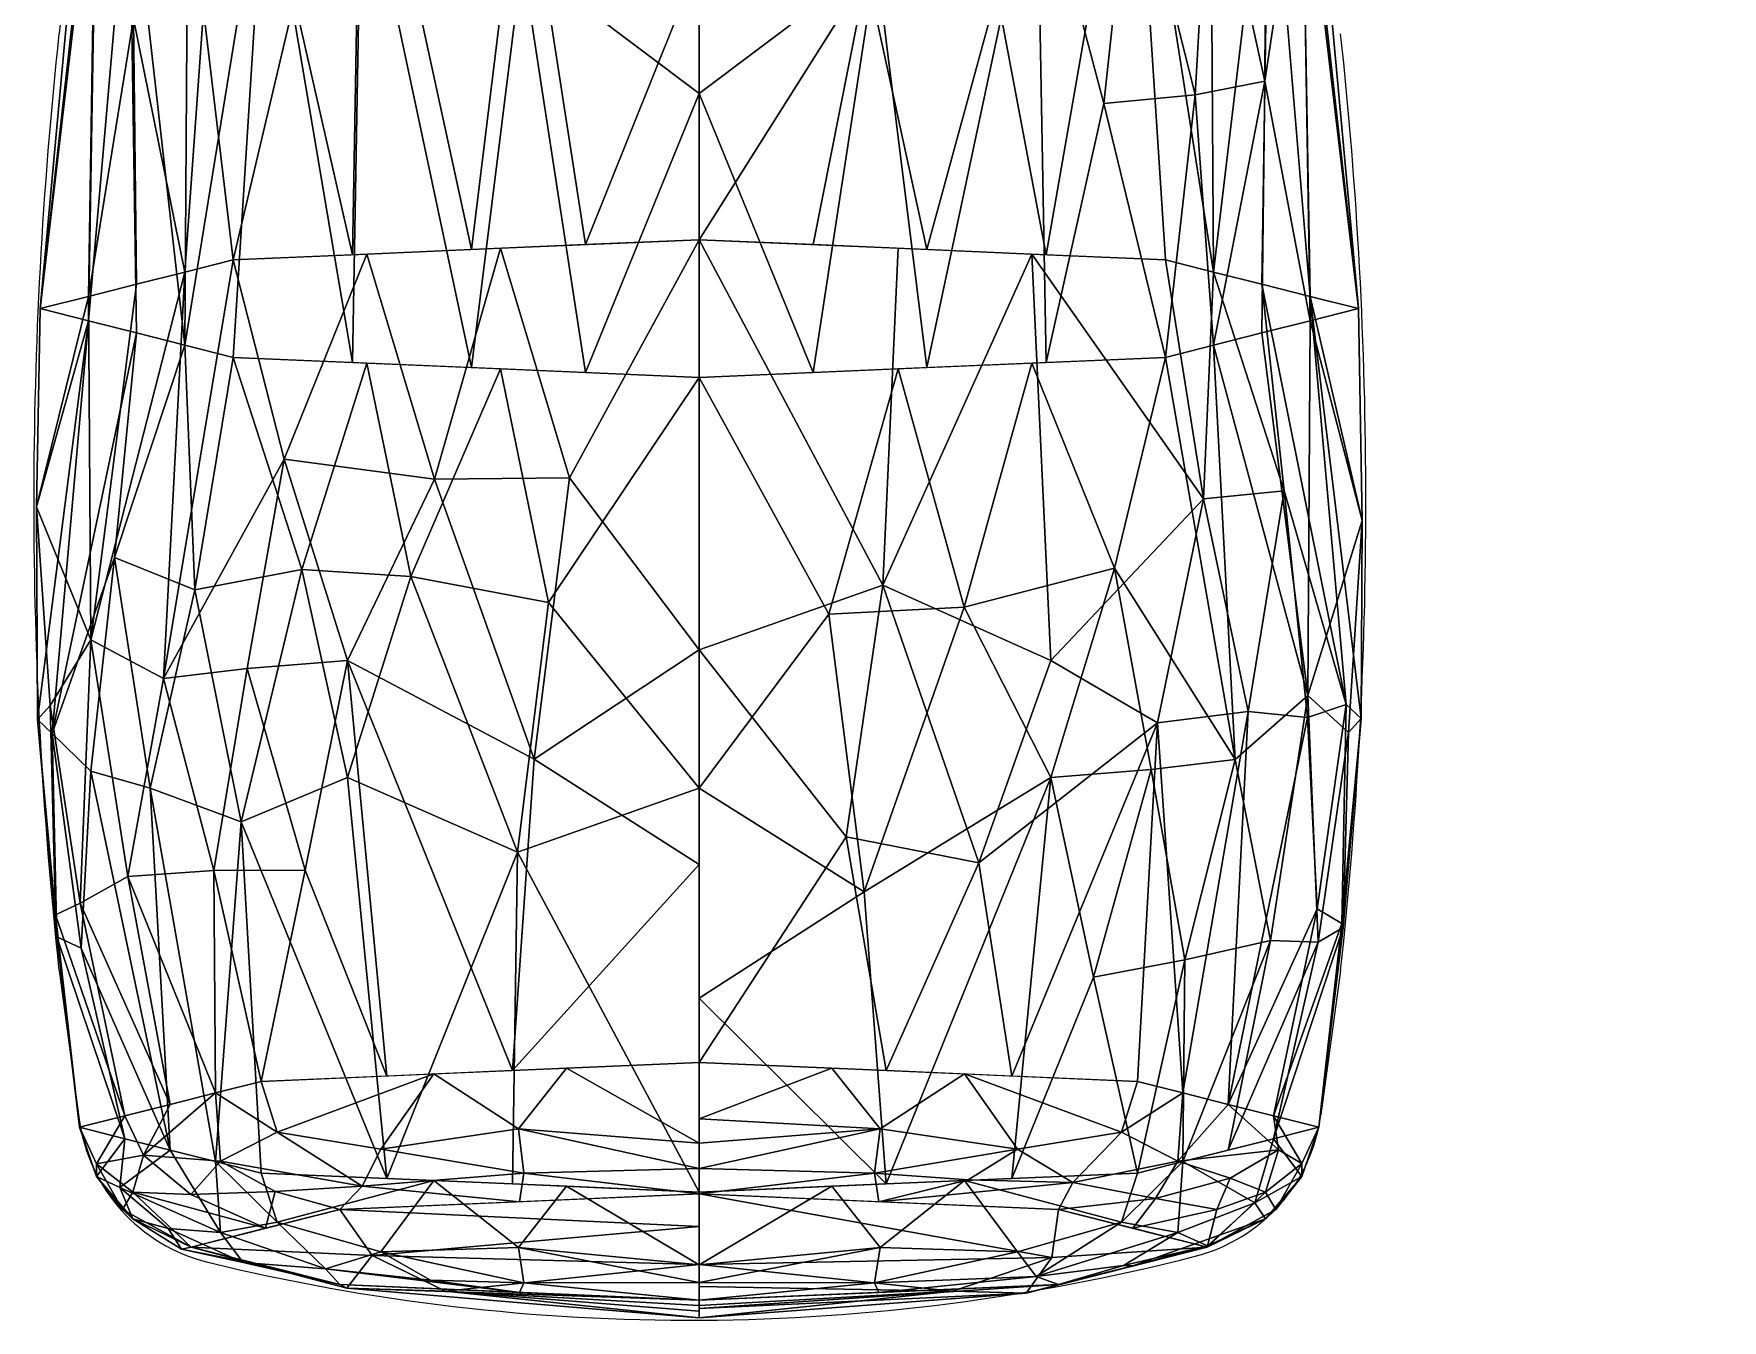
# Model space of a CAD drawing. Extents: x -1 to 643, y -669 to 1.
# Drawn here: x 194.17 to 240, y -669.25 to -634.34 of the extents above; entities that cross this region are included whole.
import ezdxf

# ---------------------------------------------------------------- set-up
doc = ezdxf.new("R2010")
doc.units = 0
for name, color, linetype in [('IQ_204_2D', 7, 'Continuous'), ('IQ_BLACK_3D', 250, 'Continuous'), ('IQ_CON_DRAIN_INT', 7, 'Continuous')]:
    doc.layers.add(name, color=color, linetype=linetype)

# ---------------------------------------------------------------- blocks, each defined once
blk = doc.blocks.new('drain')
at = {"extrusion": (-1, 0, 0)}
blk.add_arc((0, 0), 3, 225, 45, dxfattribs=at)

msp = doc.modelspace()

# ---------------------------------------------------------------- linework, layer by layer
at = {"layer": 'IQ_204_2D', "transparency": 33554582}
for p, q in [((194.857, -659.757), (195.407, -663.799)), ((229.643, -659.757), (229.109, -663.678))]:
    msp.add_line(p, q, dxfattribs=at)
for centre, radius, start, end in [((503.454, -670.543), 310.713, 170.23291, 173.30927), ((312.417, -647.05), 118.245, 173.83058, 186.16942), ((112.083, -647.05), 118.245, 353.83058, 6.16942), ((199.996, -663.175), 4.632, 187.7493, 256.2595), ((224.551, -663.058), 4.6, 284.43, 352.2507), ((211.976, -614.185), 55.065, 256.2595, 284.43)]:
    msp.add_arc(centre, radius, start, end, dxfattribs=at)

# ---------------------------------------------------------------- block references
at = {"layer": 'IQ_CON_DRAIN_INT', "xscale": 25, "yscale": 25, "zscale": 25}
msp.add_blockref('drain', (240, -558.094), dxfattribs=at)

# ---------------------------------------------------------------- meshes
at = {"layer": 'IQ_BLACK_3D', "transparency": 33554687}
mesh = msp.add_polyface(dxfattribs=at)
corners = [(212.234, -615.621, 1144.646), (202.001, -615.178, 1140.43), (197.762, -614.108, 1130.253), (202.001, -613.039, 1120.076), (212.234, -612.596, 1115.86), (212.234, -626.166, 1112.287), (212.234, -639.929, 1109.55), (199.584, -640.477, 1114.761), (194.343, -641.799, 1127.343), (199.584, -643.122, 1139.924), (212.234, -643.67, 1145.135), (212.234, -629.638, 1145.32), (206.055, -640.197, 1112.095), (206.055, -643.402, 1142.59), (207.236, -612.812, 1117.919), (207.236, -615.405, 1142.587), (203.07, -626.454, 1115.029), (203.07, -629.35, 1142.578), (198.366, -626.947, 1119.716), (198.366, -628.857, 1137.89), (196.964, -641.138, 1121.052), (195.869, -628.201, 1125.499), (195.884, -628.664, 1131.939), (196.964, -642.461, 1133.633), (199.882, -613.574, 1125.164), (199.882, -614.643, 1135.342), (209.145, -640.063, 1110.823), (207.43, -628.951, 1112.37), (212.234, -632.366, 1111.054), (209.735, -612.704, 1116.89), (207.754, -620.338, 1114.376), (204.618, -612.925, 1118.998), (202.336, -619.722, 1117.479), (200.479, -626.676, 1117.136), (198.776, -633.706, 1117.172), (204.936, -619.487, 1115.782), (201.248, -633.425, 1114.713), (202.819, -640.337, 1113.428), (196.883, -633.934, 1120.039), (198.274, -640.808, 1117.907), (196.847, -627.437, 1122.505), (198.822, -613.841, 1127.709), (196.615, -621.146, 1127.967), (198.349, -620.362, 1122.3), (200.941, -613.306, 1122.62), (196.675, -621.172, 1131.178), (197.252, -622.137, 1134.276), (197.153, -621.121, 1124.991), (200.941, -614.911, 1137.886), (200.131, -622.102, 1139.401), (200.464, -629.301, 1140.468), (202.819, -643.262, 1141.257), (198.822, -614.376, 1132.797), (196.765, -629.432, 1135.006), (195.612, -628.02, 1128.762), (198.546, -621.414, 1136.99), (209.145, -643.536, 1143.863), (207.43, -632.344, 1144.66), (212.234, -635.959, 1145.237), (209.735, -615.513, 1143.616), (207.754, -623.503, 1144.488), (204.618, -615.291, 1141.508), (195.654, -641.469, 1124.197), (198.274, -642.791, 1136.779), (195.654, -642.13, 1130.488), (202.358, -622.257, 1141.599), (204.932, -622.562, 1143.3)]
mesh.append_faces([[corners[k] for k in face] for face in [(26, 28, 6)]], dxfattribs={"vtx0": -1})
mesh.append_faces([[corners[k] for k in face] for face in [(12, 27, 26), (11, 57, 58), (51, 50, 9), (5, 30, 4), (14, 35, 31), (37, 16, 12), (52, 46, 25), (13, 17, 51), (25, 55, 48), (1, 65, 61)]], dxfattribs={"vtx0": -1, "vtx1": -1})
mesh.append_faces([[corners[k] for k in face] for face in [(16, 37, 36), (2, 42, 45), (42, 47, 21), (34, 33, 36), (18, 44, 33), (66, 57, 60), (18, 34, 38), (19, 55, 53), (17, 65, 50), (16, 32, 35), (42, 54, 45), (33, 34, 18), (21, 40, 38), (40, 18, 38), (53, 22, 64), (8, 22, 54), (49, 55, 19), (44, 18, 43), (27, 28, 26), (12, 16, 27), (30, 5, 27), (27, 16, 35), (35, 32, 31), (30, 35, 14), (33, 32, 16), (36, 33, 16), (46, 45, 22), (39, 38, 34), (35, 30, 27), (34, 36, 7), (43, 18, 40), (24, 43, 47), (54, 42, 21), (47, 43, 40), (33, 44, 32), (46, 52, 45), (53, 46, 22), (48, 55, 49), (21, 47, 40), (41, 47, 42), (50, 49, 19), (46, 55, 25), (50, 65, 49), (53, 63, 19), (50, 51, 17), (54, 21, 8), (45, 54, 22), (55, 46, 53), (17, 13, 57), (56, 58, 57), (65, 1, 49), (11, 60, 57), (65, 17, 66), (38, 62, 21), (63, 50, 19), (17, 57, 66), (15, 66, 60), (61, 65, 66)]], dxfattribs={"vtx0": -1, "vtx1": -1, "vtx2": -1})
mesh.append_faces([[corners[k] for k in face] for face in [(49, 1, 48), (60, 11, 0), (50, 63, 9), (30, 29, 4), (32, 3, 31), (38, 39, 20), (38, 20, 62), (34, 7, 39), (42, 2, 41), (47, 41, 24), (32, 44, 3), (43, 24, 44), (53, 23, 63), (66, 15, 61), (60, 59, 15), (22, 8, 64)]], dxfattribs={"vtx0": -1, "vtx2": -1})
mesh.append_faces([[corners[k] for k in face] for face in [(0, 59, 60), (14, 29, 30), (64, 23, 53), (5, 28, 27), (62, 8, 21), (37, 7, 36), (52, 2, 45), (13, 56, 57)]], dxfattribs={"vtx1": -1, "vtx2": -1})
mesh.append_faces([[corners[k] for k in face] for face in [(56, 10, 58)]], dxfattribs={"vtx2": -1})
mesh = msp.add_polyface(dxfattribs=at)
corners = [(212.234, -612.596, 1115.86), (222.468, -613.039, 1120.076), (226.706, -614.108, 1130.253), (222.468, -615.178, 1140.43), (212.234, -615.621, 1144.646), (212.234, -629.638, 1145.32), (212.234, -643.67, 1145.135), (224.885, -643.122, 1139.924), (230.125, -641.799, 1127.343), (224.885, -640.477, 1114.761), (212.234, -639.929, 1109.55), (212.234, -626.166, 1112.287), (218.414, -643.402, 1142.59), (218.414, -640.197, 1112.095), (217.233, -615.405, 1142.587), (217.233, -612.812, 1117.919), (221.398, -629.35, 1142.578), (221.398, -626.454, 1115.029), (226.103, -628.857, 1137.89), (226.103, -626.947, 1119.716), (227.505, -642.461, 1133.633), (228.599, -628.881, 1131.974), (228.585, -627.996, 1125.578), (227.505, -641.138, 1121.052), (224.587, -614.643, 1135.342), (224.587, -613.574, 1125.164), (215.324, -643.536, 1143.863), (217.038, -632.344, 1144.66), (212.234, -635.959, 1145.237), (214.734, -615.513, 1143.616), (216.714, -623.503, 1144.488), (219.85, -615.291, 1141.508), (222.133, -622.255, 1141.58), (223.989, -629.128, 1140.471), (225.693, -635.998, 1138.974), (219.532, -622.379, 1143.29), (223.22, -636.234, 1141.437), (221.649, -643.262, 1141.257), (227.586, -635.625, 1136.122), (226.195, -642.791, 1136.779), (227.621, -628.757, 1135.061), (225.647, -614.376, 1132.797), (227.854, -621.468, 1131.026), (226.119, -621.878, 1136.732), (223.527, -614.911, 1137.886), (227.794, -620.825, 1127.88), (227.216, -621.125, 1124.648), (227.316, -622.061, 1133.942), (223.527, -613.306, 1122.62), (224.338, -620.025, 1119.643), (224.004, -626.845, 1117.103), (221.649, -640.337, 1113.428), (220.312, -633.235, 1112.796), (216.943, -624.202, 1113.456), (216.781, -632.714, 1111.492), (225.647, -613.841, 1127.709), (227.703, -628.109, 1122.418), (228.857, -628.026, 1128.819), (225.923, -619.853, 1122.145), (215.324, -640.063, 1110.823), (219.85, -612.925, 1118.998), (228.815, -642.13, 1130.488), (226.195, -640.808, 1117.907), (228.815, -641.469, 1124.197), (214.734, -612.704, 1116.89), (212.234, -620.053, 1113.896)]
mesh.append_faces([[corners[k] for k in face] for face in [(64, 65, 0), (26, 28, 6)]], dxfattribs={"vtx0": -1})
mesh.append_faces([[corners[k] for k in face] for face in [(12, 27, 26), (5, 30, 4), (14, 35, 31), (37, 16, 12), (11, 54, 10), (55, 46, 25), (25, 58, 48), (10, 54, 59)]], dxfattribs={"vtx0": -1, "vtx1": -1})
mesh.append_faces([[corners[k] for k in face] for face in [(16, 37, 36), (2, 42, 45), (42, 47, 21), (17, 50, 52), (11, 53, 54), (18, 44, 33), (18, 34, 38), (19, 58, 56), (34, 33, 36), (16, 32, 35), (42, 57, 45), (33, 34, 18), (17, 52, 53), (8, 57, 21), (40, 18, 38), (56, 22, 63), (8, 22, 57), (49, 58, 19), (44, 18, 43), (27, 28, 26), (12, 16, 27), (30, 5, 27), (27, 16, 35), (35, 32, 31), (30, 35, 14), (33, 32, 16), (36, 33, 16), (46, 45, 22), (39, 38, 34), (35, 30, 27), (62, 50, 19), (34, 36, 7), (43, 18, 40), (24, 43, 47), (57, 42, 21), (47, 43, 40), (33, 44, 32), (46, 55, 45), (56, 46, 22), (48, 58, 49), (21, 47, 40), (41, 47, 42), (50, 49, 19), (46, 58, 25), (50, 17, 49), (56, 62, 19), (51, 52, 50), (52, 54, 53), (13, 54, 52), (17, 53, 15), (38, 61, 21), (45, 57, 22), (58, 46, 56), (60, 49, 17), (21, 40, 38), (53, 65, 64)]], dxfattribs={"vtx0": -1, "vtx1": -1, "vtx2": -1})
mesh.append_faces([[corners[k] for k in face] for face in [(17, 15, 60), (49, 1, 48), (50, 62, 9), (30, 29, 4), (32, 3, 31), (38, 39, 20), (38, 20, 61), (34, 7, 39), (42, 2, 41), (47, 41, 24), (32, 44, 3), (43, 24, 44), (52, 51, 13), (54, 13, 59), (56, 23, 62), (22, 8, 63)]], dxfattribs={"vtx0": -1, "vtx2": -1})
mesh.append_faces([[corners[k] for k in face] for face in [(9, 51, 50), (60, 1, 49), (14, 29, 30), (63, 23, 56), (5, 28, 27), (37, 7, 36), (55, 2, 45), (61, 8, 21), (64, 15, 53), (11, 65, 53)]], dxfattribs={"vtx1": -1, "vtx2": -1})
mesh = msp.add_polyface(dxfattribs=at)
corners = [(212.234, -643.67, 1145.135), (199.584, -643.122, 1139.924), (194.343, -641.799, 1127.343), (199.584, -640.477, 1114.761), (212.234, -639.929, 1109.55), (212.234, -651.058, 1108.307), (212.234, -662.255, 1108.28), (200.341, -662.77, 1113.18), (195.414, -664.014, 1125.008), (200.341, -665.257, 1136.836), (212.234, -665.772, 1141.735), (212.234, -654.813, 1144.037), (207.162, -662.475, 1110.369), (207.162, -665.552, 1139.646), (206.839, -640.163, 1111.772), (206.839, -643.436, 1142.913), (202.69, -651.345, 1111.037), (202.69, -654.526, 1141.307), (197.693, -651.833, 1115.683), (197.878, -663.392, 1119.094), (196.964, -641.138, 1121.052), (194.616, -652.569, 1122.687), (194.673, -653.331, 1129.933), (197.878, -664.635, 1130.922), (196.964, -642.461, 1133.633), (197.334, -654.812, 1135.986), (212.234, -656.883, 1108.293), (207.753, -654.029, 1108.753), (208.713, -646.387, 1109.027), (205.047, -646.431, 1110.172), (203.212, -640.32, 1113.267), (200.968, -645.888, 1112.695), (199.967, -651.564, 1113.121), (203.752, -662.623, 1111.775), (201.534, -657.037, 1111.762), (199.058, -657.043, 1114.058), (199.109, -663.081, 1116.137), (196.726, -657.212, 1117.387), (195.72, -650.786, 1119.143), (195.654, -641.469, 1124.197), (194.242, -647.181, 1124.995), (194.271, -652.95, 1126.313), (196.646, -664.324, 1127.965), (195.459, -659.151, 1130.636), (194.762, -658.247, 1123.953), (195.434, -657.929, 1120.556), (194.797, -658.85, 1127.311), (196.646, -663.703, 1122.051), (195.721, -654.355, 1133.043), (196.359, -648.552, 1135.335), (198.546, -649.435, 1138.42), (199.798, -655.728, 1138.801), (203.212, -643.279, 1141.419), (198.274, -642.791, 1136.779), (204.41, -649.07, 1142.967), (207.297, -656.55, 1143.05), (208.142, -649.778, 1144.214), (201.45, -648.883, 1141.189), (203.752, -665.404, 1138.241), (198.274, -640.808, 1117.907), (195.654, -642.13, 1130.488), (199.109, -664.946, 1133.879)]
mesh.append_faces([[corners[k] for k in face] for face in [(52, 54, 15), (58, 51, 9), (4, 28, 14), (30, 31, 3), (20, 38, 39), (23, 43, 42), (13, 55, 58), (53, 50, 1), (10, 55, 13), (0, 56, 11), (1, 57, 52), (59, 38, 20)]], dxfattribs={"vtx0": -1, "vtx1": -1})
mesh.append_faces([[corners[k] for k in face] for face in [(34, 35, 32), (35, 36, 37), (37, 18, 35), (33, 34, 16), (31, 32, 18), (57, 17, 54), (45, 47, 44), (38, 18, 37), (48, 22, 43), (55, 54, 17), (15, 54, 56), (5, 27, 28), (31, 29, 16), (41, 22, 60), (44, 46, 41), (31, 18, 3), (38, 21, 40), (46, 42, 43), (52, 57, 54), (23, 25, 48), (24, 22, 49), (27, 26, 12), (12, 16, 27), (28, 29, 14), (29, 27, 16), (27, 29, 28), (29, 31, 30), (32, 31, 16), (38, 59, 18), (32, 16, 34), (35, 34, 7), (32, 35, 18), (21, 45, 44), (37, 45, 38), (40, 41, 60), (38, 40, 39), (41, 40, 21), (44, 41, 21), (48, 43, 23), (46, 22, 41), (38, 45, 21), (37, 19, 45), (46, 43, 22), (8, 46, 44), (48, 25, 49), (50, 49, 25), (50, 53, 49), (51, 50, 25), (17, 57, 51), (51, 25, 61), (50, 57, 1), (54, 55, 56), (55, 17, 58), (55, 11, 56), (51, 57, 50), (51, 58, 17), (22, 48, 49)]], dxfattribs={"vtx0": -1, "vtx1": -1, "vtx2": -1})
mesh.append_faces([[corners[k] for k in face] for face in [(25, 23, 61), (16, 12, 33), (35, 7, 36), (40, 2, 39), (22, 24, 60), (45, 19, 47), (51, 61, 9)]], dxfattribs={"vtx0": -1, "vtx2": -1})
mesh.append_faces([[corners[k] for k in face] for face in [(6, 12, 26)]], dxfattribs={"vtx1": -1})
mesh.append_faces([[corners[k] for k in face] for face in [(0, 15, 56), (10, 11, 55), (5, 26, 27), (4, 5, 28), (60, 2, 40), (30, 14, 29), (33, 7, 34), (36, 19, 37), (8, 42, 46), (47, 8, 44), (53, 24, 49), (59, 3, 18)]], dxfattribs={"vtx1": -1, "vtx2": -1})
mesh = msp.add_polyface(dxfattribs=at)
corners = [(212.234, -639.929, 1109.55), (224.885, -640.477, 1114.761), (230.125, -641.799, 1127.343), (224.885, -643.122, 1139.924), (212.234, -643.67, 1145.135), (212.234, -654.813, 1144.037), (212.234, -665.772, 1141.735), (224.128, -665.257, 1136.836), (229.054, -664.014, 1125.008), (224.128, -662.77, 1113.18), (212.234, -662.255, 1108.28), (212.234, -651.058, 1108.307), (217.306, -665.552, 1139.646), (217.306, -662.475, 1110.369), (217.629, -643.436, 1142.913), (217.629, -640.163, 1111.772), (221.779, -654.526, 1141.307), (221.779, -651.345, 1111.037), (226.776, -654.038, 1136.662), (226.591, -664.635, 1130.922), (227.505, -642.461, 1133.633), (229.853, -653.302, 1129.658), (229.795, -652.54, 1122.411), (226.591, -663.392, 1119.094), (227.505, -641.138, 1121.052), (227.134, -652.731, 1116.183), (212.234, -660.514, 1142.84), (216.715, -657.627, 1142.983), (215.756, -650.094, 1144.304), (219.421, -649.9, 1143.175), (221.257, -643.279, 1141.419), (223.501, -648.845, 1140.82), (224.502, -654.307, 1139.223), (220.717, -665.404, 1138.241), (222.934, -659.943, 1139.415), (225.411, -659.472, 1137.167), (225.359, -664.946, 1133.879), (227.743, -658.945, 1133.876), (228.748, -652.295, 1133.495), (228.815, -642.13, 1130.488), (230.227, -647.552, 1128.52), (230.197, -652.921, 1126.031), (227.822, -663.703, 1122.051), (229.009, -658.087, 1120.514), (229.707, -658.592, 1127.238), (229.034, -658.987, 1130.627), (229.672, -658.484, 1123.829), (227.822, -664.324, 1127.965), (228.747, -652.895, 1119.157), (228.109, -646.742, 1118.12), (225.922, -646.965, 1114.92), (224.67, -653.041, 1113.238), (220.717, -662.623, 1111.775), (219.826, -656.837, 1109.859), (217.22, -649.302, 1109.126), (216.218, -656.131, 1108.598), (226.195, -640.808, 1117.907), (221.257, -640.32, 1113.267), (226.195, -642.791, 1136.779), (228.815, -641.469, 1124.197), (225.359, -663.081, 1116.137)]
mesh.append_faces([[corners[k] for k in face] for face in [(4, 28, 14), (30, 31, 3), (20, 38, 39), (23, 43, 42), (0, 54, 11), (1, 50, 57), (10, 55, 13), (56, 50, 1), (58, 38, 20)]], dxfattribs={"vtx0": -1, "vtx1": -1})
mesh.append_faces([[corners[k] for k in face] for face in [(34, 35, 32), (35, 36, 37), (37, 18, 35), (17, 51, 53), (31, 32, 18), (45, 47, 44), (38, 18, 37), (48, 22, 43), (54, 57, 17), (33, 34, 16), (5, 27, 28), (31, 29, 16), (41, 22, 59), (44, 46, 41), (17, 53, 54), (31, 18, 3), (38, 21, 40), (46, 42, 43), (50, 51, 17), (23, 25, 48), (24, 22, 49), (27, 26, 12), (12, 16, 27), (28, 29, 14), (29, 27, 16), (27, 29, 28), (29, 31, 30), (32, 31, 16), (38, 58, 18), (32, 16, 34), (35, 34, 7), (32, 35, 18), (21, 45, 44), (37, 45, 38), (40, 41, 59), (38, 40, 39), (41, 40, 21), (44, 41, 21), (48, 43, 23), (46, 22, 41), (38, 45, 21), (37, 19, 45), (46, 43, 22), (8, 46, 44), (48, 25, 49), (50, 49, 25), (50, 56, 49), (51, 50, 25), (50, 17, 57), (51, 25, 60), (52, 53, 51), (54, 53, 55), (13, 55, 53), (11, 54, 55), (22, 48, 49)]], dxfattribs={"vtx0": -1, "vtx1": -1, "vtx2": -1})
mesh.append_faces([[corners[k] for k in face] for face in [(25, 23, 60), (16, 12, 33), (35, 7, 36), (40, 2, 39), (22, 24, 59), (45, 19, 47), (51, 60, 9), (53, 52, 13)]], dxfattribs={"vtx0": -1, "vtx2": -1})
mesh.append_faces([[corners[k] for k in face] for face in [(6, 12, 26)]], dxfattribs={"vtx1": -1})
mesh.append_faces([[corners[k] for k in face] for face in [(10, 11, 55), (0, 15, 54), (9, 52, 51), (15, 57, 54), (4, 5, 28), (5, 26, 27), (59, 2, 40), (30, 14, 29), (33, 7, 34), (36, 19, 37), (8, 42, 46), (47, 8, 44), (56, 24, 49), (58, 3, 18)]], dxfattribs={"vtx1": -1, "vtx2": -1})
mesh = msp.add_polyface(dxfattribs=at)
corners = [(212.234, -665.772, 1141.735), (200.341, -665.257, 1136.836), (195.414, -664.014, 1125.008), (200.341, -662.77, 1113.18), (212.234, -662.255, 1108.28), (212.234, -664.445, 1109.073), (212.234, -665.822, 1110.952), (202.483, -666.244, 1114.969), (198.445, -667.264, 1124.666), (202.483, -668.283, 1134.364), (212.234, -668.705, 1138.38), (212.234, -667.749, 1140.504), (205.032, -662.567, 1111.247), (207.359, -666.033, 1112.96), (205.032, -665.46, 1138.768), (207.359, -668.494, 1136.372), (203.593, -664.609, 1111.539), (203.593, -667.396, 1138.058), (197.878, -663.392, 1119.094), (197.878, -664.635, 1130.922), (199.241, -664.931, 1115.571), (196.86, -665.772, 1121.317), (199.241, -666.873, 1134.048), (196.86, -666.501, 1128.252), (200.464, -666.754, 1119.818), (200.464, -667.773, 1129.515), (207.328, -664.061, 1109.533), (208.633, -662.411, 1109.764), (207.477, -665.263, 1110.559), (212.234, -665.134, 1110.013), (207.328, -667.278, 1140.135), (208.633, -665.616, 1140.252), (207.477, -668.239, 1138.881), (212.234, -668.227, 1139.442), (203.086, -665.611, 1113.052), (200.721, -665.754, 1115.158), (198.436, -665.834, 1118.108), (197.151, -664.772, 1118.689), (196.646, -663.703, 1122.051), (195.875, -665.008, 1123.243), (196.582, -666.249, 1124.773), (195.875, -665.35, 1126.552), (196.646, -664.324, 1127.965), (196.511, -665.644, 1129.752), (197.824, -666.759, 1131.286), (199.854, -667.682, 1132.977), (202.094, -667.854, 1135.879), (198.186, -667.32, 1129.843), (199.109, -663.081, 1116.137), (200.777, -664.151, 1113.278), (200.777, -666.586, 1136.453), (199.109, -664.946, 1133.879), (204.937, -668.161, 1137.673)]
mesh.append_faces([[corners[k] for k in face] for face in [(31, 11, 0)]], dxfattribs={"vtx0": -1})
mesh.append_faces([[corners[k] for k in face] for face in [(18, 37, 38), (7, 34, 13), (29, 26, 5), (6, 28, 29), (11, 30, 33), (24, 35, 7), (38, 39, 2), (42, 43, 19), (15, 46, 9)]], dxfattribs={"vtx0": -1, "vtx1": -1})
mesh.append_faces([[corners[k] for k in face] for face in [(16, 26, 28), (20, 49, 34), (32, 52, 15), (34, 28, 13), (36, 37, 20), (11, 31, 30), (16, 49, 12), (50, 17, 14), (36, 20, 35), (17, 32, 30), (14, 17, 30), (26, 27, 5), (39, 37, 21), (43, 44, 22), (16, 12, 26), (23, 41, 40), (17, 46, 52), (46, 22, 45), (43, 41, 23), (45, 22, 44), (21, 37, 36), (26, 29, 28), (52, 32, 17), (33, 30, 32), (35, 34, 7), (28, 34, 16), (20, 34, 35), (35, 24, 36), (24, 21, 36), (38, 37, 39), (37, 48, 20), (40, 39, 21), (41, 2, 39), (21, 8, 40), (8, 23, 40), (40, 41, 39), (41, 43, 42), (43, 23, 44), (23, 47, 44), (45, 44, 47), (46, 45, 9), (50, 46, 17), (8, 47, 23), (45, 47, 25), (34, 49, 16), (48, 49, 20), (46, 50, 22), (43, 22, 19), (50, 51, 22), (46, 15, 52)]], dxfattribs={"vtx0": -1, "vtx1": -1, "vtx2": -1})
mesh.append_faces([[corners[k] for k in face] for face in [(37, 18, 48), (50, 14, 1), (32, 10, 33), (49, 3, 12), (26, 12, 27), (45, 25, 9), (49, 48, 3)]], dxfattribs={"vtx0": -1, "vtx2": -1})
mesh.append_faces([[corners[k] for k in face] for face in [(1, 51, 50), (8, 25, 47), (24, 8, 21), (6, 13, 28), (15, 10, 32), (31, 14, 30), (42, 2, 41), (51, 19, 22)]], dxfattribs={"vtx1": -1, "vtx2": -1})
mesh.append_faces([[corners[k] for k in face] for face in [(27, 4, 5)]], dxfattribs={"vtx2": -1})
mesh = msp.add_polyface(dxfattribs=at)
corners = [(212.234, -662.255, 1108.28), (224.128, -662.77, 1113.18), (229.054, -664.014, 1125.008), (224.128, -665.257, 1136.836), (212.234, -665.772, 1141.735), (212.234, -667.749, 1140.504), (212.234, -668.705, 1138.38), (221.985, -668.283, 1134.364), (226.024, -667.264, 1124.666), (221.985, -666.244, 1114.969), (212.234, -665.822, 1110.952), (212.234, -664.445, 1109.073), (219.437, -665.46, 1138.768), (217.11, -668.494, 1136.372), (219.437, -662.567, 1111.247), (217.11, -666.033, 1112.96), (220.875, -667.396, 1138.058), (220.875, -664.609, 1111.539), (226.591, -664.635, 1130.922), (226.591, -663.392, 1119.094), (225.228, -666.873, 1134.048), (227.608, -666.501, 1128.252), (225.228, -664.931, 1115.571), (227.608, -665.772, 1121.317), (224.004, -667.773, 1129.515), (224.004, -666.754, 1119.818), (217.141, -667.278, 1140.135), (215.836, -665.616, 1140.252), (216.991, -668.239, 1138.881), (212.234, -668.227, 1139.442), (217.141, -664.061, 1109.533), (215.836, -662.411, 1109.764), (216.991, -665.263, 1110.559), (212.234, -665.134, 1110.013), (221.383, -668.062, 1136.37), (223.747, -667.764, 1134.281), (226.032, -667.229, 1131.378), (227.318, -666.069, 1131.031), (227.822, -664.324, 1127.965), (228.593, -665.353, 1126.528), (227.887, -666.249, 1124.773), (228.594, -665, 1123.22), (227.822, -663.703, 1122.051), (227.958, -664.622, 1120.028), (226.644, -665.394, 1118.296), (224.614, -665.945, 1116.45), (222.375, -665.51, 1113.576), (226.283, -666.242, 1119.591), (225.359, -664.946, 1133.879), (223.691, -666.586, 1136.453), (223.691, -664.151, 1113.278), (225.359, -663.081, 1116.137), (212.234, -663.781, 1108.833), (219.532, -665.437, 1111.757)]
mesh.append_faces([[corners[k] for k in face] for face in [(7, 34, 13), (52, 30, 11), (29, 26, 5), (6, 28, 29), (11, 30, 33), (24, 35, 7), (38, 39, 2), (42, 43, 19), (15, 46, 9)]], dxfattribs={"vtx0": -1, "vtx1": -1})
mesh.append_faces([[corners[k] for k in face] for face in [(16, 26, 28), (20, 49, 34), (16, 12, 26), (34, 28, 13), (17, 46, 53), (26, 27, 5), (32, 53, 15), (50, 17, 14), (36, 20, 35), (36, 37, 20), (14, 17, 30), (39, 37, 21), (16, 49, 12), (17, 32, 30), (43, 44, 22), (23, 41, 40), (46, 22, 45), (43, 41, 23), (45, 22, 44), (21, 37, 36), (26, 29, 28), (53, 32, 17), (30, 52, 31), (33, 30, 32), (35, 34, 7), (28, 34, 16), (20, 34, 35), (35, 24, 36), (24, 21, 36), (38, 37, 39), (37, 48, 20), (40, 39, 21), (41, 2, 39), (21, 8, 40), (8, 23, 40), (40, 41, 39), (41, 43, 42), (43, 23, 44), (23, 47, 44), (45, 44, 47), (46, 45, 9), (50, 46, 17), (8, 47, 23), (45, 47, 25), (34, 49, 16), (48, 49, 20), (46, 50, 22), (43, 22, 19), (50, 51, 22), (46, 15, 53)]], dxfattribs={"vtx0": -1, "vtx1": -1, "vtx2": -1})
mesh.append_faces([[corners[k] for k in face] for face in [(50, 14, 1), (32, 10, 33), (49, 3, 12), (26, 12, 27), (45, 25, 9), (49, 48, 3)]], dxfattribs={"vtx0": -1, "vtx2": -1})
mesh.append_faces([[corners[k] for k in face] for face in [(18, 48, 37, 38), (1, 51, 50), (8, 25, 47), (24, 8, 21), (6, 13, 28), (15, 10, 32), (31, 14, 30), (42, 2, 41), (51, 19, 22)]], dxfattribs={"vtx1": -1, "vtx2": -1})
mesh.append_faces([[corners[k] for k in face] for face in [(27, 4, 5), (52, 0, 31)]], dxfattribs={"vtx2": -1})
mesh = msp.add_polyface(dxfattribs=at)
corners = [(212.234, -668.705, 1138.38), (202.483, -668.283, 1134.364), (198.445, -667.264, 1124.666), (202.483, -666.244, 1114.969), (212.234, -665.822, 1110.952), (212.234, -667.734, 1117.637), (212.234, -668.853, 1124.499), (212.234, -668.853, 1124.499), (212.234, -668.853, 1124.499), (212.234, -668.853, 1124.499), (212.234, -668.853, 1124.499), (212.234, -668.853, 1124.499), (212.234, -668.853, 1124.499), (212.234, -668.853, 1124.499), (212.234, -668.853, 1124.499), (212.234, -668.853, 1124.499), (212.234, -668.853, 1124.499), (212.234, -668.853, 1124.499), (212.234, -668.853, 1124.499), (212.234, -668.853, 1124.499), (212.234, -669.185, 1131.444), (205.349, -668.466, 1124.54), (212.234, -669.007, 1127.719), (212.234, -666.709, 1114.051), (202.667, -668.38, 1128.533), (203.358, -667.498, 1119.749)]
mesh.append_faces([[corners[k] for k in face] for face in [(22, 21, 15)]], dxfattribs={"vtx0": -1})
mesh.append_faces([[corners[k] for k in face] for face in [(5, 25, 23), (0, 24, 20)]], dxfattribs={"vtx0": -1, "vtx1": -1})
mesh.append_faces([[corners[k] for k in face] for face in [(21, 24, 25), (5, 21, 25), (3, 23, 25), (21, 20, 24), (2, 25, 24)]], dxfattribs={"vtx0": -1, "vtx1": -1, "vtx2": -1})
mesh.append_faces([[corners[k] for k in face] for face in [(24, 1, 2)]], dxfattribs={"vtx0": -1, "vtx2": -1})
mesh.append_faces([[corners[k] for k in face] for face in [(2, 3, 25), (22, 20, 21), (0, 1, 24)]], dxfattribs={"vtx1": -1, "vtx2": -1})
mesh.append_faces([[corners[k] for k in face] for face in [(3, 4, 23), (5, 9, 21)]], dxfattribs={"vtx2": -1})
mesh = msp.add_polyface(dxfattribs=at)
corners = [(212.234, -665.822, 1110.952), (221.985, -666.244, 1114.969), (226.024, -667.264, 1124.666), (221.985, -668.283, 1134.364), (212.234, -668.705, 1138.38), (212.234, -669.185, 1131.444), (212.234, -668.853, 1124.499), (212.234, -668.853, 1124.499), (212.234, -668.853, 1124.499), (212.234, -668.853, 1124.499), (212.234, -668.853, 1124.499), (212.234, -668.853, 1124.499), (212.234, -668.853, 1124.499), (212.234, -668.853, 1124.499), (212.234, -668.853, 1124.499), (212.234, -668.853, 1124.499), (212.234, -668.853, 1124.499), (212.234, -668.853, 1124.499), (212.234, -668.853, 1124.499), (212.234, -668.853, 1124.499), (212.234, -667.734, 1117.637), (219.12, -668.466, 1124.54), (212.234, -668.334, 1121.318), (212.234, -668.928, 1135.165), (221.801, -667.552, 1120.651), (221.11, -668.515, 1129.428)]
mesh.append_faces([[corners[k] for k in face] for face in [(22, 21, 15)]], dxfattribs={"vtx0": -1})
mesh.append_faces([[corners[k] for k in face] for face in [(5, 25, 23), (0, 24, 20)]], dxfattribs={"vtx0": -1, "vtx1": -1})
mesh.append_faces([[corners[k] for k in face] for face in [(21, 24, 25), (5, 21, 25), (3, 23, 25), (21, 20, 24), (2, 25, 24)]], dxfattribs={"vtx0": -1, "vtx1": -1, "vtx2": -1})
mesh.append_faces([[corners[k] for k in face] for face in [(24, 1, 2)]], dxfattribs={"vtx0": -1, "vtx2": -1})
mesh.append_faces([[corners[k] for k in face] for face in [(2, 3, 25), (22, 20, 21), (0, 1, 24)]], dxfattribs={"vtx1": -1, "vtx2": -1})
mesh.append_faces([[corners[k] for k in face] for face in [(3, 4, 23), (5, 9, 21)]], dxfattribs={"vtx2": -1})

doc.saveas('drawing.dxf')
